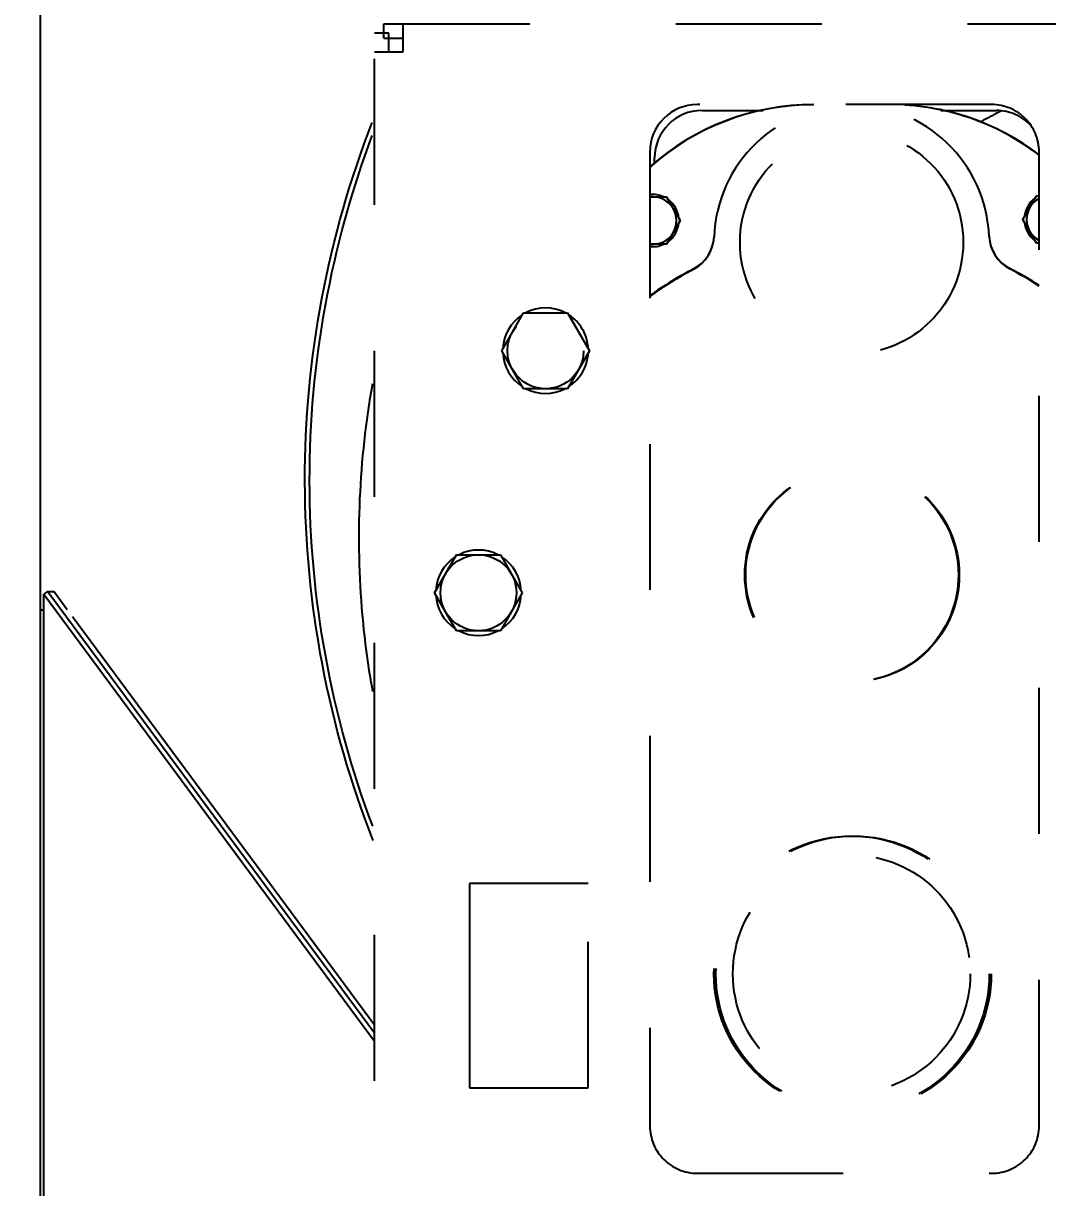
# Model space of a CAD drawing. Header units: millimetres. Extents: x 6781 to 13993, y -7973 to 4183.
# Drawn here: x 12233.8 to 12449.6, y 2923.9 to 3169 of the extents above; entities that cross this region are included whole.
import ezdxf

# ---------------------------------------------------------------- set-up
doc = ezdxf.new("R2010")
doc.units = ezdxf.units.MM
doc.header["$LTSCALE"] = 307.34
doc.header["$PDMODE"] = 3
doc.header["$PDSIZE"] = 8
doc.linetypes.add('HIDDEN', pattern=[0.2, 0.1, -0.1])
doc.layers.get('0').update_dxf_attribs({"linetype": 'CONTINUOUS'})
doc.layers.get('Defpoints').update_dxf_attribs({"linetype": 'CONTINUOUS'})
doc.layers.add('02___PRT_ALL_AXES', color=7, linetype='CONTINUOUS')
doc.styles.get("Standard").update_dxf_attribs({"font": 'calibri.ttf'})
doc.dimstyles.new('DIMSTYLE_2', dxfattribs={"dimtxt": 35, "dimasz": 35, "dimexe": 1.5, "dimexo": 1, "dimgap": 0.875, "dimtad": 1, "dimdec": 0, "dimdsep": 46, "dimtxsty": 'Standard', "dimblk": '_FILLED', "dimblk1": '_FILLED', "dimblk2": '_FILLED', "dimcen": 0.09, "dimazin": 2, "dimtp": 0.01, "dimtm": 0.01, "dimtfac": 1, "dimtdec": 0, "dimtofl": 0, "dimtmove": 0, "dimatfit": 3, "dimldrblk": '_FILLED', "dimfxl": 1, "dimtolj": 1, "dimarcsym": 0})

# ---------------------------------------------------------------- blocks, each defined once
blk = doc.blocks.new('_FILLED')
at = {"color": 0, "linetype": 'ByBlock'}
blk.add_solid([(0, 0), (-1, 0.2143), (-1, -0.2143)], dxfattribs=at)
blk = doc.blocks.new('*D274')
at = {"color": 0, "linetype": 'Continuous', "lineweight": -2}
for p, q in [((12747.8, 3569.94), (12747.8, 3458.6)), ((12237.46, 2785.09), (12237.46, 3461.6)), ((12272.46, 3460.1), (12712.8, 3460.1))]:
    blk.add_line(p, q, dxfattribs=at)
at = {"layer": 'Defpoints', "color": 0}
for p in [(12747.8, 3570.94), (12747.8, 3460.1), (12237.46, 2784.09)]:
    blk.add_point(p, dxfattribs=at)
at = {"color": 0, "linetype": 'ByBlock', "lineweight": -2, "xscale": 35, "yscale": 35, "zscale": 35, "rotation": 180}
blk.add_blockref('_FILLED', (12237.46, 3460.1), dxfattribs=at)
at = {"color": 0, "linetype": 'ByBlock', "lineweight": -2, "xscale": 35, "yscale": 35, "zscale": 35}
blk.add_blockref('_FILLED', (12747.8, 3460.1), dxfattribs=at)
at = {"color": 0, "lineweight": 25, "insert": (12497.65, 3507.64), "char_height": 35, "attachment_point": 2, "line_spacing_factor": 0.9}
blk.add_mtext('\\A1;510', dxfattribs=at)
blk = doc.blocks.new('*D276')
at = {"color": 0, "linetype": 'Continuous', "lineweight": -2}
for p, q in [((12747.8, 3569.94), (12747.8, 3540.28)), ((12118.81, 3152.03), (12118.81, 3543.28)), ((12153.81, 3541.78), (12712.8, 3541.78))]:
    blk.add_line(p, q, dxfattribs=at)
at = {"layer": 'Defpoints', "color": 0}
for p in [(12747.8, 3570.94), (12747.8, 3541.78), (12118.81, 3151.03)]:
    blk.add_point(p, dxfattribs=at)
at = {"color": 0, "linetype": 'ByBlock', "lineweight": -2, "xscale": 35, "yscale": 35, "zscale": 35, "rotation": 180}
blk.add_blockref('_FILLED', (12118.81, 3541.78), dxfattribs=at)
at = {"color": 0, "linetype": 'ByBlock', "lineweight": -2, "xscale": 35, "yscale": 35, "zscale": 35}
blk.add_blockref('_FILLED', (12747.8, 3541.78), dxfattribs=at)
at = {"color": 0, "lineweight": 25, "insert": (12433.3, 3589.33), "char_height": 35, "attachment_point": 2, "line_spacing_factor": 0.9}
blk.add_mtext('\\A1;AFU-630', dxfattribs=at)

msp = doc.modelspace()

# ---------------------------------------------------------------- linework, layer by layer
at = {"color": 0, "linetype": 'Continuous', "lineweight": 25}
for p, q in [((12309.79589, 3165.93639), (12309.79589, 3168.93639)), ((12313.79589, 3168.93639), (12313.79589, 3162.93639)), ((12310.79589, 3166.93639), (12307.79589, 3166.93639)), ((12309.79589, 3165.93639), (12313.79589, 3165.93639)), ((12310.79589, 3162.93639), (12310.79589, 3166.93639)), ((12313.79589, 3162.93639), (12307.79589, 3162.93639)), ((12376.79589, 3150.68639), (12389.64735, 3150.68639)), ((12366.79589, 3139.51464), (12366.79589, 3140.68639)), ((12365.79589, 3132.51598), (12369.30272, 3132.51598)), ((12369.30272, 3132.51598), (12372.18947, 3127.51598)), ((12444.37689, 3127.74267), (12447.26364, 3132.74267)), ((12447.26364, 3132.74267), (12447.79589, 3132.74267)), ((12372.18947, 3127.51598), (12369.30272, 3122.51598)), ((12447.26364, 3122.74267), (12444.37689, 3127.74267)), ((12369.30272, 3122.51598), (12365.79589, 3122.51598)), ((12447.79589, 3122.74267), (12447.26364, 3122.74267)), ((12334.58829, 3100.10639), (12339.20709, 3108.10639)), ((12339.20709, 3092.10639), (12334.58829, 3100.10639)), ((12320.45829, 3049.14639), (12325.07709, 3057.14639)), ((12325.07709, 3057.14639), (12334.3147, 3057.14639)), ((12334.3147, 3057.14639), (12338.9335, 3049.14639)), ((12238.13413, 2784.83663), (12238.13413, 3048.83663)), ((12238.13413, 3048.83663), (12307.79589, 2954.71381)), ((12238.94908, 3049.43155), (12238.14533, 3048.83663)), ((12307.79589, 2956.40945), (12238.94908, 3049.43155)), ((12238.94908, 3049.43155), (12240.23652, 3049.43155)), ((12243.0822, 3045.58663), (12240.23652, 3049.43155)), ((12325.07709, 3041.14639), (12320.45829, 3049.14639)), ((12338.9335, 3049.14639), (12334.3147, 3041.14639)), ((12237.45955, 2784.07663), (12237.45955, 3045.58663)), ((12237.45955, 3045.58663), (12238.13413, 3045.58663)), ((12307.79589, 2958.14898), (12244.19237, 3044.08663)), ((12334.3147, 3041.14639), (12325.07709, 3041.14639)), ((12327.79589, 2987.93639), (12327.79589, 2944.93639))]:
    msp.add_line(p, q, dxfattribs=at)
at = {"color": 0, "linetype": 'HIDDEN', "lineweight": 25}
for p, q in [((12309.79589, 3168.93639), (12521.79589, 3168.93639)), ((12307.79589, 2884.93639), (12307.79589, 3166.93639)), ((12437.79589, 3151.93639), (12375.79589, 3151.93639)), ((12427.09019, 3150.68639), (12438.79589, 3150.68639)), ((12365.79589, 3141.93639), (12365.79589, 2936.93639)), ((12447.79589, 2936.93639), (12447.79589, 3141.93639)), ((12339.20709, 3108.10639), (12348.4447, 3108.10639)), ((12348.4447, 3108.10639), (12353.0635, 3100.10639)), ((12353.0635, 3100.10639), (12348.4447, 3092.10639)), ((12348.4447, 3092.10639), (12339.20709, 3092.10639)), ((12352.79589, 2987.93639), (12327.79589, 2987.93639)), ((12352.79589, 2944.93639), (12352.79589, 2987.93639)), ((12327.79589, 2944.93639), (12352.79589, 2944.93639)), ((12375.79589, 2926.93639), (12437.79589, 2926.93639))]:
    msp.add_line(p, q, dxfattribs=at)
for centre, radius in [((12408.29589, 3122.93248), 23.5), ((12343.82589, 3100.10639), 8), ((12408.29589, 3052.93248), 22.5), ((12408.4854, 3052.93274), 22.5), ((12408.29589, 2968.93248), 29), ((12408.71281, 2968.93305), 29), ((12408.29589, 2968.93248), 25)]:
    msp.add_circle(centre, radius, dxfattribs=at)
at = {"color": 0, "linetype": 'Continuous', "lineweight": 25}
msp.add_circle((12329.69589, 3049.14639), 8, dxfattribs=at)
for centre, radius, start, end in [((12446.87405, 3077.83788), 301.6, 62.0342293, 226.0323241), ((12446.87405, 3077.83788), 290.49174, 78.2975741, 223.872725), ((12446.87405, 3077.83788), 290.1, 78.2730608, 223.7869135), ((12446.87405, 3077.83788), 288, 78.2382703, 223.363236), ((12400.37079, 3099.91094), 52, 90.1551125, 131.7680446), ((12400.30849, 3099.93248), 52, 90, 131.673429), ((12375.79589, 3141.93639), 10, 90, 180), ((12376.79589, 3140.68639), 10, 90, 180), ((12366.41596, 3127.51598), 5.5, 65.5072319, 96.4833973), ((12366.41596, 3127.51598), 5, 262.8627497, 97.1268771), ((12366.41596, 3127.51598), 5.5, 5.5798087, 54.3308402), ((12450.15039, 3127.74267), 5.5, 125.6706354, 174.4233526), ((12450.15039, 3127.74267), 5, 118.1326866, 241.8372555), ((12366.41596, 3127.51598), 5.5, 305.6700035, 354.4273052), ((12450.15039, 3127.74267), 5.5, 185.5759393, 234.3315401), ((12371.32667, 3124.44141), 8, 297.3383965, 357.6627237), ((12371.32273, 3124.34132), 8, 297.493509, 357.8178362), ((12445.26089, 3124.54149), 8, 182.4923888, 242.816716), ((12445.26511, 3124.44141), 8, 182.3372763, 242.6616035), ((12366.41596, 3127.51598), 5.5, 263.5162789, 294.4933564), ((12408.29589, 3052.93248), 72.5, 117.3383964, 125.9101402), ((12408.4854, 3052.93274), 72.5, 117.4935089, 126.0948048), ((12408.29589, 3052.93248), 72.5, 56.9665699, 62.6616036), ((12408.4854, 3052.93274), 72.5, 57.1455101, 62.8167161), ((12343.82589, 3100.10639), 9, 62.9427145, 117.0219205), ((12343.82589, 3100.10639), 9, 122.9802602, 177.0459922), ((12343.82589, 3100.10639), 9, 182.7655457, 237.2568675), ((12343.82589, 3100.10639), 9, 242.9427145, 297.0219205), ((12329.69589, 3049.14639), 9, 62.985726, 117.0074035), ((12329.69589, 3049.14639), 9, 122.922301, 177.117826), ((12329.69589, 3049.14639), 9, 2.827001, 57.1237274), ((12329.69589, 3049.14639), 9, 182.827001, 237.1237274), ((12329.69589, 3049.14639), 9, 302.922301, 357.117826), ((12329.69589, 3049.14639), 9, 242.985726, 297.0074035)]:
    msp.add_arc(centre, radius, start, end, dxfattribs=at)
at = {"color": 0, "linetype": 'HIDDEN', "lineweight": 25}
for centre, radius, start, end in [((12408.29589, 3122.93248), 29, 2.3372763, 177.8178362), ((12416.2833, 3099.93248), 52, 52.5899675, 90), ((12416.34553, 3099.95419), 52, 52.6750121, 89.8866668), ((12437.79589, 3141.93639), 10, 0, 90), ((12438.79589, 3140.68639), 10, 43.2623147, 90), ((12343.82589, 3100.10639), 9, 2.7655457, 57.2568675), ((12343.82589, 3100.10639), 9, 302.9802602, 357.0459922), ((12375.79589, 2936.93639), 10, 180, 270), ((12437.79589, 2936.93639), 10, 270, 0)]:
    msp.add_arc(centre, radius, start, end, dxfattribs=at)
at = {"color": 0, "linetype": 'Continuous', "lineweight": 25}
for points, knots in [([(12307.52815, 2997.01583), (12298.13785, 3020.87415), (12288.21329, 3072.57176), (12298.00846, 3124.29435), (12307.33977, 3148.17576)], [0, 0, 0, 0, 0.50000043, 1, 1, 1, 1]), ([(12307.42675, 3000.02917), (12298.72347, 3023.06751), (12289.57216, 3072.70245), (12298.65966, 3122.34948), (12307.33423, 3145.39858)], [0, 0, 0, 0, 0.500000576, 1, 1, 1, 1]), ([(12307.45812, 3028.33649), (12306.49635, 3033.6805), (12303.59981, 3055.17433), (12304.56562, 3077.1818), (12307.42889, 3093.17437)], [0, 0, 0, 0, 0.250492763, 1, 1, 1, 1]), ([(12237.45955, 3045.58663), (12237.42863, 3045.58663), (12237.61885, 3045.45894), (12237.63062, 3045.41117), (12237.6842, 3045.35706)], [0, 0, 0, 0, 0.288743289, 1, 1, 1, 1])]:
    msp.add_open_spline(points, degree=3, knots=knots, dxfattribs=at)
at = {"layer": '02___PRT_ALL_AXES', "color": 0, "linetype": 'HIDDEN', "lineweight": 25}
for centre, radius, start, end in [((12483.95234, 3060.83357), 100.00497, 116.660114, 118.9787962), ((12483.8931, 3060.94999), 99.87434, 116.1421091, 116.6597114)]:
    msp.add_arc(centre, radius, start, end, dxfattribs=at)

# ---------------------------------------------------------------- dimensions: what is measured, and where the dimension line sits
at = {"color": 0, "linetype": 'Continuous', "lineweight": 25}
dim = msp.add_linear_dim(base=(12747.79589, 3541.78376), p1=(12118.81138, 3151.03481), p2=(12747.79589, 3570.93639), text='AFU-630', dimstyle='DIMSTYLE_2', override={"dimtxsty": 'Standard'}, dxfattribs=at)
dim.commit()
dim.dimension.update_dxf_attribs({"geometry": '*D276', "text_midpoint": (12433.30364, 3541.78376), "dimtype": 160})
dim = msp.add_linear_dim(base=(12747.79589, 3460.10258), p1=(12237.45955, 2784.0938), p2=(12747.79589, 3570.93639), dimstyle='DIMSTYLE_2', dxfattribs=at)
dim.commit()
dim.dimension.update_dxf_attribs({"geometry": '*D274', "text_midpoint": (12497.6529, 3460.10258), "dimtype": 160})

doc.saveas('drawing.dxf')
